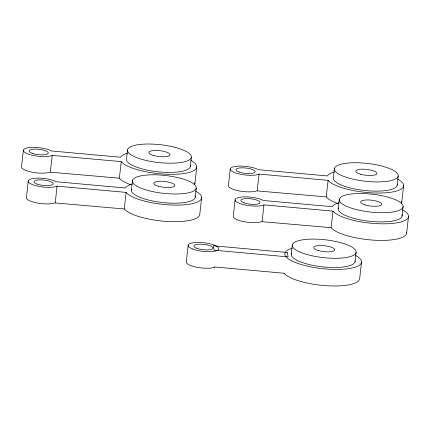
<?xml version="1.0" encoding="UTF-8"?>
<svg xmlns="http://www.w3.org/2000/svg" width="430" height="430" viewBox="0 0 430 430"><rect width="100%" height="100%" fill="white"/><g stroke="black" fill="none" stroke-linecap="round" stroke-linejoin="round"><path stroke-width="0.64" d="M23.36 150.312L21.5 166.878A15.426 4.305 6.4 0 0 32.556 172.263A15.426 4.305 6.4 0 0 49.961 172.15L119.373 178.187L120.239 179.106A38.571 10.761 6.4 0 0 130.639 184.685M28.246 181.089L26.386 197.655A15.426 4.305 6.4 0 0 37.442 203.041A15.426 4.305 6.4 0 0 54.841 202.928L124.259 208.964L125.119 209.883A38.571 10.761 6.4 0 0 167.265 221.461A38.571 10.761 6.4 0 0 199.773 214.36L201.632 197.795M50.342 171.941L52.202 155.375L121.233 161.621L122.093 162.545A38.571 10.761 6.4 0 0 174.865 174.295A38.571 10.761 6.4 0 0 190.904 160.428M55.228 202.718L57.088 186.152L126.119 192.398L126.979 193.323A38.571 10.761 6.4 0 0 179.751 205.072A38.571 10.761 6.4 0 0 195.784 191.205M119.373 178.187L121.233 161.621M127.522 149.946L126.49 159.148A32.126 8.965 6.4 0 0 158.337 171.828A32.126 8.965 6.4 0 0 190.329 165.781M124.259 208.964L126.119 192.398M131.376 189.926L132.408 180.724M190.323 166.491L191.355 157.289A32.126 8.965 6.4 0 0 144.63 144.098A32.126 8.965 6.4 0 0 142.335 159.465A32.126 8.965 6.4 0 0 191.355 157.289M194.892 183.583L196.746 167.017M188.13 245.39L186.271 261.956A15.426 4.305 6.4 0 0 197.327 267.347A15.426 4.305 6.4 0 0 214.726 267.229M195.209 197.268L196.241 188.066A32.126 8.965 6.4 0 0 149.516 174.876A32.126 8.965 6.4 0 0 147.221 190.243A32.126 8.965 6.4 0 0 196.241 188.066M230.227 169.028L228.368 185.593A15.426 4.305 6.4 0 0 239.424 190.984A15.426 4.305 6.4 0 0 256.823 190.866L326.241 196.902L327.101 197.827A38.571 10.761 6.4 0 0 338.13 203.621M235.108 199.805L233.253 216.371A15.426 4.305 6.4 0 0 244.31 221.762A15.426 4.305 6.4 0 0 261.709 221.643L331.127 227.68L331.987 228.604A38.571 10.761 6.4 0 0 375.782 240.268A38.571 10.761 6.4 0 0 406.57 232.125M257.21 190.657L259.07 174.091L328.101 180.342L328.961 181.261A38.571 10.761 6.4 0 0 381.733 193.011A38.571 10.761 6.4 0 0 397.771 179.149M262.096 221.434L263.955 204.874L332.987 211.119L333.847 212.038A38.571 10.761 6.4 0 0 386.618 223.788A38.571 10.761 6.4 0 0 402.652 209.926M291.26 254.227L292.292 245.025M326.241 196.902L328.101 180.342M334.389 168.662L333.358 177.864A32.126 8.965 6.4 0 0 365.204 190.544A32.126 8.965 6.4 0 0 397.196 184.502M331.127 227.68L332.987 211.119M338.243 208.641L339.275 199.439M355.094 261.569L356.126 252.367A32.126 8.965 6.4 0 0 309.401 239.177A32.126 8.965 6.4 0 0 307.106 254.544A32.126 8.965 6.4 0 0 356.126 252.367M361.517 262.096L359.663 278.661A38.571 10.761 6.4 0 1 325.494 285.649A38.571 10.761 6.4 0 1 284.069 273.184M397.191 185.206L398.223 176.004A32.126 8.965 6.4 0 0 351.498 162.814A32.126 8.965 6.4 0 0 349.203 178.181A32.126 8.965 6.4 0 0 398.223 176.004M401.754 202.299L403.614 185.733M402.077 215.984L403.109 206.782A32.126 8.965 6.4 0 0 356.379 193.591A32.126 8.965 6.4 0 0 354.089 208.958A32.126 8.965 6.4 0 0 403.109 206.782M406.64 233.076L408.5 216.51M52.202 155.375L51.815 155.585A15.426 4.305 6.4 0 1 29.638 154.542A15.426 4.305 6.4 0 1 27.149 147.941A15.426 4.305 6.4 0 1 49.762 150.135L51.498 150.978L120.561 157.229L120.798 156.821A38.571 10.761 6.4 0 1 127.484 153.225M57.088 186.152L56.701 186.362A15.426 4.305 6.4 0 1 34.524 185.319A15.426 4.305 6.4 0 1 32.035 178.719A15.426 4.305 6.4 0 1 54.648 180.912L56.384 181.756L125.447 188.007L125.684 187.598A38.571 10.761 6.4 0 1 132.37 184.002M259.07 174.091L258.683 174.3A15.426 4.305 6.4 0 1 236.505 173.263A15.426 4.305 6.4 0 1 234.017 166.663A15.426 4.305 6.4 0 1 256.629 168.85L258.365 169.694L327.429 175.945L327.665 175.537A38.571 10.761 6.4 0 1 334.352 171.941M263.955 204.874L263.568 205.078A15.426 4.305 6.4 0 1 241.386 204.04A15.426 4.305 6.4 0 1 238.903 197.44A15.426 4.305 6.4 0 1 261.515 199.627L263.246 200.471L332.315 206.722L332.551 206.314A38.571 10.761 6.4 0 1 339.238 202.718M214.296 266.944L284.902 273.335M401.685 201.347A38.571 10.761 6.4 0 1 401.539 203.218M194.817 182.632A38.571 10.761 6.4 0 1 194.672 184.502M195.026 195.833A32.126 8.965 6.4 0 1 163.223 202.605A32.126 8.965 6.4 0 1 131.58 189.238M401.894 214.554A32.126 8.965 6.4 0 1 370.09 221.321A32.126 8.965 6.4 0 1 338.448 207.959M355.099 260.865A32.126 8.965 6.4 0 1 321.855 266.767A32.126 8.965 6.4 0 1 291.465 253.544M355.675 255.506A38.571 10.761 6.4 0 1 347.467 268.782A38.571 10.761 6.4 0 1 296.791 263.026A38.571 10.761 6.4 0 1 292.255 248.303M287.396 252.496L213.457 245.804L214.156 250.201L288.095 256.893L287.396 252.496M239.096 172.032A9.643 2.688 6.4 0 0 254.925 172.253A9.643 2.688 6.4 0 0 242.66 167.824A9.643 2.688 6.4 0 0 239.096 172.032M360.458 174.204A10.605 2.962 6.4 0 0 376.831 173.612A10.605 2.962 6.4 0 0 361.635 169.183A10.605 2.962 6.4 0 0 360.458 174.204M32.228 153.316A9.643 2.688 6.4 0 0 48.058 153.537A9.643 2.688 6.4 0 0 35.792 149.108A9.643 2.688 6.4 0 0 32.228 153.316M153.591 155.488A10.605 2.962 6.4 0 0 169.963 154.897A10.605 2.962 6.4 0 0 154.768 150.468A10.605 2.962 6.4 0 0 153.591 155.488M37.114 184.094A9.643 2.688 6.4 0 0 52.944 184.314A9.643 2.688 6.4 0 0 40.678 179.885A9.643 2.688 6.4 0 0 37.114 184.094M158.476 186.265A10.605 2.962 6.4 0 0 174.849 185.674A10.605 2.962 6.4 0 0 159.654 181.245A10.605 2.962 6.4 0 0 158.476 186.265M243.982 202.815A9.643 2.688 6.4 0 0 259.811 203.03A9.643 2.688 6.4 0 0 247.546 198.601A9.643 2.688 6.4 0 0 243.982 202.815M365.344 204.986A10.605 2.962 6.4 0 0 381.716 204.39A10.605 2.962 6.4 0 0 366.521 199.961A10.605 2.962 6.4 0 0 365.344 204.986M318.361 250.566A10.605 2.962 6.4 0 0 334.733 249.975A10.605 2.962 6.4 0 0 319.538 245.546A10.605 2.962 6.4 0 0 318.361 250.566M192.393 248.922A15.426 4.305 6.4 0 0 218.193 249.798A15.426 4.305 6.4 0 0 199.805 242.482A15.426 4.305 6.4 0 0 192.393 248.922M196.999 248.395A9.643 2.688 6.4 0 0 212.828 248.615A9.643 2.688 6.4 0 0 200.563 244.186A9.643 2.688 6.4 0 0 196.999 248.395"/></g></svg>
